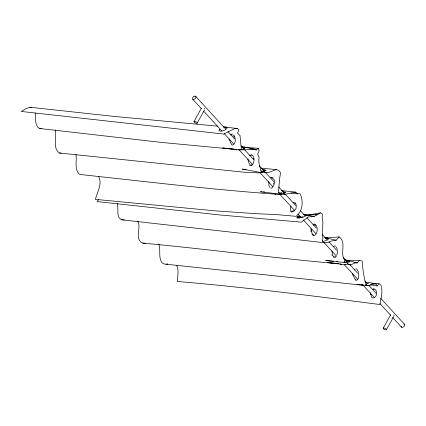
<?xml version="1.0" encoding="UTF-8"?>
<svg xmlns="http://www.w3.org/2000/svg" width="426" height="426" viewBox="0 0 426 426"><rect width="100%" height="100%" fill="white"/><g stroke="black" fill="none" stroke-linecap="round" stroke-linejoin="round"><path stroke-width="0.64" d="M340.188 263.816C340.811 265.462 343.809 264.445 345.151 264.365M331.971 251.015L332.488 254.636M248.518 160.155L248.693 162.551L250.126 165.016M311.592 229.763L311.752 232.404L312.279 233.922M311.017 228.597L311.017 231.68M247.879 160.085L248.001 159.005M268.316 182.248L268.38 181.764M268.96 182.333L268.886 185.379M370.343 294.377L370.631 292.753M273.577 184.101L273.822 182.781M333.627 261.17L325.677 260.558L344.043 262.459L344.527 259.913C339.698 252.922 346.801 242.362 339.202 236.904L325.469 237.958M290.889 206.184L290.473 209.363L291.224 211.456M201.413 108.188L193.936 121.735A1.518 0.57 29.1 0 0 194.831 122.715L195.944 123.221L197.131 123.194L204.544 109.876M197.131 123.194L197.201 122.965A1.518 0.57 29.1 0 0 196.301 121.985L195.193 121.479L194 121.506M390.647 314.771L383.171 328.318A1.518 0.57 29.1 0 0 384.066 329.298L385.179 329.804L386.366 329.777L393.778 316.459M386.366 329.777L386.435 329.554A1.518 0.57 29.1 0 0 385.535 328.574L383.906 327.956L383.235 328.089M218.98 130.542L219.763 129.328M336.822 255.115L337.371 252.863L337.222 249.636M227.239 128.008L225.232 129.909L222.537 130.915M370.21 284.744L377.383 285.958L379.018 283.753L380.791 284.951C383.325 291.352 380.833 298.083 379.933 304.537C312.482 295.841 245.003 287.145 177.216 281.464C177.578 276.117 179.229 270.175 176.566 265.19M252 165.197C254.274 162.668 254.956 158.2 252.725 155.431L251.798 155M98.64 199.693L97.064 201.573L218.826 214.869L301.422 222.159L308.419 216.877L314.09 216.589L320.437 212.846L322.28 213.921L322.21 218.4L322.897 221.765L322.306 235.269L322.972 238.272L322.418 241.057L324.83 242.772L328.249 242.319L332.062 240.828L336.205 240.195L339.202 236.904M219.651 129.563L219.699 129.131M354.251 270.009L355.076 269.062M333.334 246.787L334.879 245.834L335.81 246.287M335.699 256.915L336.476 256.042M230.679 135.175L231.403 134.36M377.383 285.958L375.865 283.881C372.58 283.828 369.843 285.979 366.461 285.633C363.847 277.949 362.755 269.546 362.249 261.452L361.44 260.834L359.443 260.424L357.249 262.885L355.731 262.751L350.603 264.85L344.373 264.317M265.632 170.954L266.058 170.32M294.105 210.918L296.006 208.458L296.304 205.641M313.286 225.205L313.808 224.672M249.668 155.554L251.548 154.574M349.187 262.096L349.576 261.394L348.66 260.744M285.335 192.898L285.75 192.174M249.742 148.919L256.308 149.963L258.289 148.301L259.146 150.921L257.634 154.105L259.125 157.306C257.98 162.78 260.18 167.631 261.575 172.626L242.25 169.133L246.191 169.527M261.575 172.626L263.279 171.22C267.31 174.575 272.166 170.629 276.304 169.596L278.726 170.459L280.569 172.85C279.307 179.239 279.099 185.736 278.503 192.206L279.861 194.134L281.921 192.941L284.68 194.336L295.75 192.142L297.529 193.883L300.053 193.638C303.6 200.859 302.918 211.216 296.075 216.333L276.362 214.582L255.909 213.671L215.322 210.87L95.349 199.363C97.256 192.142 102.693 183.627 98.507 176.337M270.728 177.52L271.942 177.152M271.176 178.036L271.916 177.887M293.578 210.609L291.895 211.424M294.047 211.115L291.698 212.116L290.67 211.679M348.495 262.746L347.334 263.422M264.173 171.119L265.142 170.613M250.733 155.474L251.473 155.314M372.952 289.009L374.23 288.711M373.33 289.589L373.921 289.366L374.614 289.691M303.221 217.079L305.091 216.254L306.406 215.077M283.514 193.713L284.392 193.372M299.1 215.828L297.231 216.743L296.879 217.633M356.573 280.063L357.43 279.77L358.154 278.897L358.628 277.486L358.532 272.539M264.163 171.63L264.637 171.47M231.483 134.254L232.394 133.972M251.58 164.814L250.919 165.048M251.835 165.474L250.797 165.767L249.599 165.256M270.931 188.185L271.852 187.925C274.365 185.827 275.132 182.094 273.859 179.09M365.684 284.392L368.719 283.183L368.943 282.433L375.865 283.881M313.339 224.31L314.548 223.996L315.597 224.486M324.207 241.116L327.28 240.046L328.627 238.88L328.521 238.48L324.585 237.66M314.01 235.456L314.952 235.221C317.445 232.873 317.849 228.938 316.422 225.897M242.863 149.206L245.062 148.173L245.269 147.295M335.251 256.543L334.58 256.729M335.56 257.182L334.383 257.453L333.302 256.958M293.067 202.377L294.025 202.137M232.766 144.84L233.693 144.616C235.882 142.209 235.61 138.322 234.257 135.537M217.617 126.16L111.953 116.186L29.937 107.24L25.752 108.699L21.3 111.452L223.9 134.068L234.14 128.796L237.559 128.535L238.869 130.063L237.479 133.114L240.003 135.463L241.404 149.196C246.153 151.406 251.628 147.178 256.308 149.963M301.635 216.946L302.838 216.685M301.73 217.633L303.019 217.356M300.298 217.681L301.416 217.457M345.683 260.659L348.372 260.334M299.425 217.169L297.14 217.031L299.728 216.562M306.848 215.284L320.437 212.846M158.877 244.199C160.863 250.115 158.243 257.096 161.816 262.528L163.733 263.886L166.012 264.205L167.743 263.902M223.815 127.15L226.046 126.996M221.914 131.006L220.066 131.117L219.118 130.713M261.655 172.328L259.988 172.541L266.873 172.679M262.214 169.697L265.116 169.479M325.288 238.054L327.621 237.873M344.043 262.459L346.216 262.134L348.367 264.184L350.603 264.85M241.537 146.901L244.311 146.677M242.096 147.545L244.897 147.588M370.615 294.382L370.961 294.361M297.14 217.031L300.394 216.648M315.384 214.88L317.338 214.651L306.203 215.018M299.989 217.271L297.364 217.43M300.021 217.974L297.167 218.139M365.998 282.369L368.256 282.289M241.116 149.782L236.67 149.867M282.624 191.647L283.578 191.567M279.025 194.192L281.623 194.043M278.029 194.522L278.732 194.485M259.69 172.844L256.995 172.881M363.234 284.999L359.672 284.829M347.227 261.079L348.367 261.037M224.779 127.694L225.897 127.715M326.332 238.608L327.461 238.587M263.795 170.198L265.574 170.368M284.68 194.336L276.213 194.187M345.731 260.222L359.443 260.424M283.86 191.982L285.074 191.998M35.198 113.028C35.789 117.8 34.778 123.157 37.802 127.273L39.751 128.508L41.599 128.54M256.676 172.567L244.615 172.248L59.395 153.014C52.015 147.396 57.26 137.385 55.194 129.919M304.537 214.896L305.74 214.928M59.395 153.014L60.897 153.056M238.267 149.68L243.006 149.856M117.672 203.271L117.975 214.448L118.955 217.665L121.469 219.763L124.317 219.885M137.747 221.105C141.389 227.67 135.159 236.169 140.601 241.968L142.838 243.108L145.309 243.225M371.728 283.402L379.018 283.753M275.558 194.155C210.726 189.522 146.15 181.593 81.526 174.644L79.076 174.106C74.215 168.68 76.968 160.964 75.998 154.441M261.708 191.844L260.403 191.769L279.861 194.134M263.012 191.913L264.967 192.019M278.663 192.765L281.921 192.941M245.152 147.348L258.289 148.301M336.279 261.372L337.605 261.473M344.229 261.979L346.216 262.134M361.552 284.781L362.851 284.898M366.104 285.196L368.708 285.436L365.481 285.132M338.936 263.763C273.449 258.108 208.293 249.178 142.838 243.108M357.084 284.35L359.022 284.531M361.605 284.77L362.899 284.893M357.041 284.355L359.613 284.6M261.202 168.142L276.304 169.596M166.012 264.205L366.461 285.633M236.366 149.489L222.633 147.966L237.037 149.569L161.731 142.454L39.751 128.508M260.648 170.959L263.279 171.22M338.867 263.731L327.77 262.56L341.615 264.28M281.245 190.539L295.75 192.142M121.469 219.763L324.83 242.772M223.405 126.852L237.559 128.535M283.705 192.201L285.021 192.36M290.947 193.084L297.529 193.883M346.237 261.511L348.825 261.836M354.011 262.48L357.249 262.885L348.958 260.803M29.937 107.24L31.812 107.496M242.522 147.774L244.492 148.088M275.814 194.48L274.94 194.096M241.441 146.501L242.687 146.736M244.551 147.092L254.189 149.105M303.062 214.182L314.09 216.589M327.834 238.288L336.205 240.195M226.265 127.411L226.978 127.587M345.129 259.844L347.685 260.483M313.685 235.77L312.018 234.54M356.243 280.383L354.991 279.802M231.323 144.686L232.42 145.154M375.114 289.446L375.322 289.536C377.867 291.975 376.733 297.641 372.995 298.072L371.728 297.316M314.404 224.731L315.533 225.631M356.019 268.785L356.961 269.232L358.415 271.921M272.219 177.573L273.135 178.015M313.866 235.061L312.609 234.082M195.582 96.239L225.663 129.078M227.91 131.528L234.641 138.881M240.93 145.74L243.619 148.679M244.519 149.664L253.497 159.462M259.333 165.836L264.274 171.225M265.622 172.695L273.7 181.519M278.636 186.913L284.472 193.282M285.372 194.261L295.697 205.534M300.639 210.923L305.128 215.828M306.922 217.787L316.348 228.08M322.184 234.449L327.125 239.843M328.92 241.803L336.551 250.137M343.287 257.485L347.776 262.389M350.018 264.839L357.654 273.167M364.837 281.011L367.079 283.46M368.873 285.42L376.057 293.264M380.546 298.168L404.343 324.143M192.813 99.306L201.344 108.619M203.585 111.069L221.994 131.16M224.236 133.615L233.666 143.903M239.055 149.787L252.522 164.489M260.153 172.823L272.725 186.545M279.456 193.894L294.275 210.071M297.865 213.99L301.006 217.42M303.253 219.875L315.82 233.597M322.109 240.456L323.004 241.435M323.904 242.415L336.023 255.648M344.107 264.471L357.574 279.174M362.51 284.568L374.182 297.311M380.019 303.679L390.796 315.442M392.591 317.402L401.569 327.205M355.529 279.573L353.841 277.001M231.488 144.084L230.141 141.89L229.8 140.181M332.93 255.648L333.808 256.708M235.828 149.712L235.546 149.329M232.905 134.749L234.268 137.172M269.717 187.344L270.02 187.76M294.962 202.584L295.735 203.633M294.43 202.824L295.133 203.772M315.682 224.848L316.129 225.476M336.364 247.069L337.131 249.002M272.592 178.249L273.252 179.224M331.87 254.732L332.328 255.776M295.91 204.118L296.262 205.092M371.408 296.954L370.987 294.425M269.024 185.843L269.296 186.769M353.692 276.41L353.378 275.148M401.212 326.38L401.292 326.864A2.034 1.251 -42.5 0 0 403.182 327.067L403.763 326.651A2.109 1.294 -42.5 0 0 404.7 324.963L404.62 324.479A2.034 1.251 -42.5 0 0 403.896 323.984M253.316 158.142L253.427 159.633M352.675 273.199L352.728 275.164M229.14 138.929L229.151 140.191M204.491 108.422A1.518 0.57 29.1 0 1 204.805 108.763M393.725 315.011A1.518 0.57 29.1 0 1 394.167 315.655M193.974 96.377L193.393 96.793A2.109 1.294 -42.5 0 0 192.456 98.481L192.531 98.965A2.034 1.251 -42.5 0 0 194.426 99.167L195.001 98.752A2.109 1.294 -42.5 0 0 195.944 97.064L195.864 96.58A2.034 1.251 -42.5 0 0 193.974 96.377"/></g></svg>
